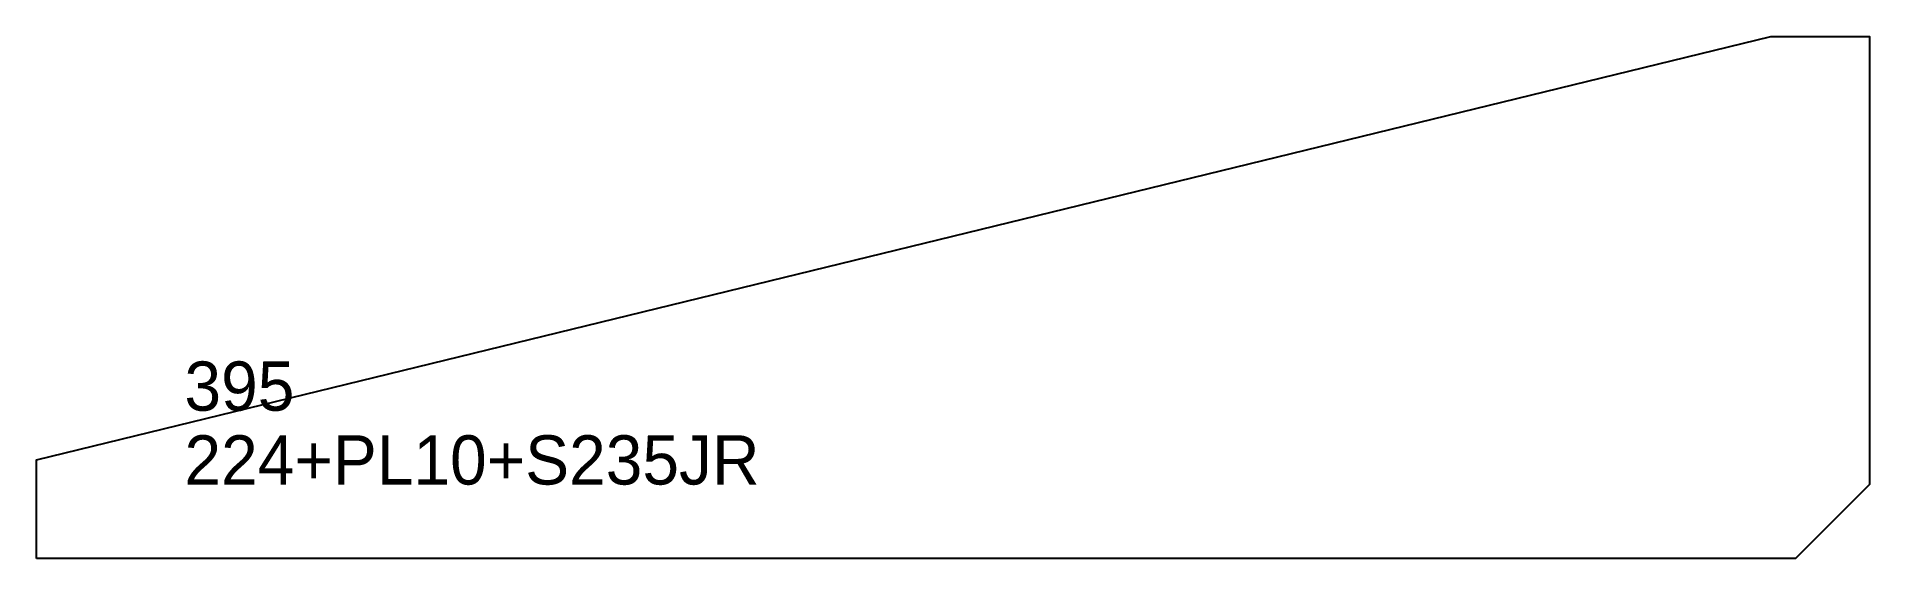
# Model space of a CAD drawing. Extents: x 0 to 372, y 0 to 106.
import ezdxf

# ---------------------------------------------------------------- set-up
doc = ezdxf.new("R2010")
doc.units = 0
for name, color, linetype in [('CUT', 7, 'CONTINUOUS'), ('SCRIBE', 3, 'CONTINUOUS'), ('TEXT', 7, 'CONTINUOUS')]:
    doc.layers.add(name, color=color, linetype=linetype)

msp = doc.modelspace()

# ---------------------------------------------------------------- linework, layer by layer
at = {"layer": 'CUT', "color": 7, "linetype": 'CONTINUOUS'}
msp.add_lwpolyline([(0, 0), (0, 20), (352, 106), (372, 106), (372, 15), (357, 0)], close=True, dxfattribs=at)

# ---------------------------------------------------------------- texts
at = {"layer": 'SCRIBE', "color": 3}
msp.add_text('395', height=10, dxfattribs=at).set_placement((30, 30))
at = {"layer": 'TEXT', "color": 7}
msp.add_text('224+PL10+S235JR', height=10, dxfattribs=at).set_placement((30, 15))

doc.saveas('drawing.dxf')
